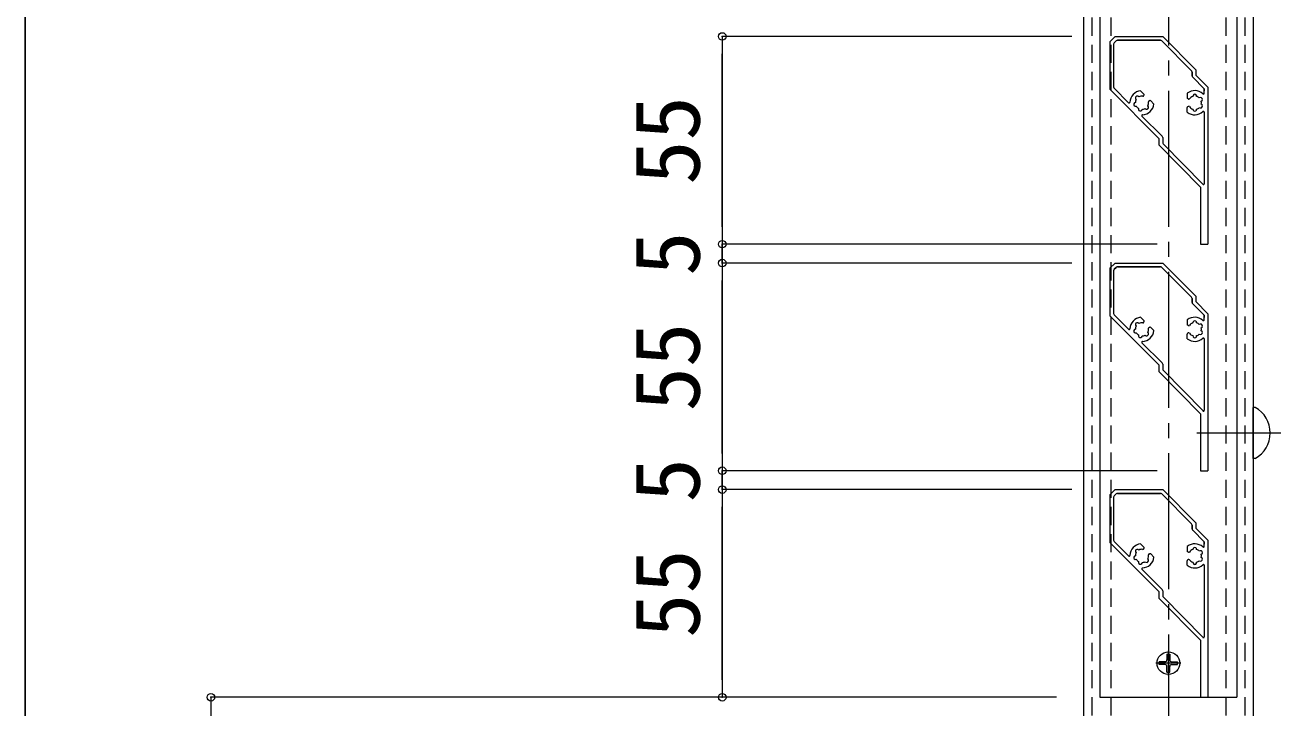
# Model space of a CAD drawing. Units: millimetres at full size. Extents: x -1603 to 1599, y -1129 to 1133.
# Drawn here: x -146.6 to 186.2, y -605.7 to -424.9 of the extents above; entities that cross this region are included whole.
import ezdxf
from ezdxf.enums import TextEntityAlignment as Align

# ---------------------------------------------------------------- set-up
doc = ezdxf.new("R2010")
doc.units = ezdxf.units.MM
doc.header["$LTSCALE"] = 4
doc.header["$PDMODE"] = 32
doc.header["$PDSIZE"] = 2
doc.linetypes.add('CHAIN2', pattern=[12, 9, -1, 1, -1])
doc.linetypes.add('DASHED1', pattern=[1.8, 1.2, -0.6])
for name, color, linetype, lineweight in [('0-0_0', 7, 'Continuous', 18), ('0-1_1手摺寸法', 3, 'Continuous', 18), ('0-4_2躯体線', 4, 'Continuous', 9), ('0-5_3中心線', 2, 'CHAIN2', 18), ('0-6_41ｱﾙﾐ', 6, 'Continuous', 18), ('0-7_42ｱﾙﾐ部品', 6, 'Continuous', 18), ('0-A_6ﾊｯﾁﾝｸﾞ', 4, 'Continuous', 9), ('1-2_アンカー', 4, 'Continuous', 9)]:
    doc.layers.add(name, color=color, linetype=linetype, lineweight=lineweight)
doc.styles.add('ＭＳ ゴシック', font='')
doc.styles.get('ＭＳ ゴシック').set_extended_font_data('MS Gothic')

msp = doc.modelspace()

# ---------------------------------------------------------------- linework, layer by layer
at = {"layer": '0-0_0'}
for p, q in [((133.875, 162.385), (133.875, -666.689)), ((178.875, 162.385), (178.875, -666.689))]:
    msp.add_line(p, q, dxfattribs=at)
at = {"layer": '0-1_1手摺寸法'}
for p, q in [((-146.559, -682.892), (-146.559, 417.108)), ((-146.559, 412.508), (-146.559, -678.292)), ((130.775, -427.892), (38.18, -427.892)), ((38.18, -427.892), (38.18, -482.892)), ((38.18, -478.292), (38.18, -432.492)), ((38.18, -478.292), (38.18, -473.692)), ((153.375, -482.892), (38.18, -482.892)), ((38.18, -487.892), (38.18, -482.892)), ((153.375, -482.892), (38.18, -482.892)), ((38.18, -482.892), (38.18, -487.892)), ((130.775, -487.892), (38.18, -487.892)), ((130.775, -487.892), (38.18, -487.892)), ((38.18, -487.892), (38.18, -542.892)), ((38.18, -538.292), (38.18, -492.492)), ((38.18, -492.492), (38.18, -497.092)), ((38.18, -538.292), (38.18, -533.692)), ((153.375, -542.892), (38.18, -542.892)), ((38.18, -547.892), (38.18, -542.892)), ((153.375, -542.892), (38.18, -542.892)), ((38.18, -542.892), (38.18, -547.892)), ((130.775, -547.892), (38.18, -547.892)), ((130.775, -547.892), (38.18, -547.892)), ((38.18, -547.892), (38.18, -602.892)), ((38.18, -598.292), (38.18, -552.492)), ((38.18, -552.492), (38.18, -557.092)), ((-97.336, -602.892), (-97.336, -682.892)), ((126.375, -602.892), (-97.336, -602.892)), ((126.722, -602.892), (38.18, -602.892))]:
    msp.add_line(p, q, dxfattribs=at)
for p in [(38.18, -427.892), (38.18, -482.892), (38.18, -487.892), (38.18, -542.892), (38.18, -547.892), (-97.336, -602.892), (38.18, -602.892)]:
    msp.add_point(p, dxfattribs=at)
at = {"layer": '0-4_2躯体線'}
for p, q in [((178.875, -539.642), (178.875, -526.142)), ((179.375, -526.142), (178.875, -526.142)), ((163.934, -532.892), (186.191, -532.892)), ((179.375, -539.642), (178.875, -539.642))]:
    msp.add_line(p, q, dxfattribs=at)
msp.add_arc((175.68, -532.892), 7.695, 298.699, 61.301, dxfattribs=at)
at = {"layer": '0-5_3中心線'}
msp.add_line((156.375, 469.737), (156.375, -842.622), dxfattribs=at)
at = {"layer": '0-6_41ｱﾙﾐ'}
msp.add_line((174.527, 162.385), (174.527, -602.892), dxfattribs=at)
msp.add_lwpolyline([(138.222, 162.385), (138.222, -602.892), (174.527, -602.892)], dxfattribs=at)
at = {"layer": '0-7_42ｱﾙﾐ部品'}
for p, q in [((140.875, -429.292), (142.275, -427.892)), ((142.021, -429.56), (142.542, -429.039)), ((142.542, -429.039), (142.021, -429.56)), ((142.275, -427.892), (154.875, -427.892)), ((142.896, -428.892), (154.254, -428.892)), ((154.254, -428.892), (142.896, -428.892)), ((154.607, -429.039), (162.528, -436.96)), ((162.528, -436.96), (154.607, -429.039)), ((154.875, -427.892), (163.675, -436.692)), ((140.875, -429.292), (140.875, -441.892)), ((141.875, -429.914), (141.875, -441.271)), ((141.875, -429.914), (141.875, -441.271)), ((162.675, -437.314), (162.675, -438.314)), ((162.675, -438.314), (162.675, -437.314)), ((162.821, -438.667), (165.875, -441.721)), ((165.875, -441.721), (162.821, -438.667)), ((163.675, -436.692), (163.675, -438.107)), ((163.675, -438.107), (166.875, -441.307)), ((153.875, -454.892), (140.875, -441.892)), ((142.021, -441.625), (145.836, -445.44)), ((145.836, -445.44), (142.021, -441.625)), ((149.023, -442.262), (149.891, -443.13)), ((165.875, -441.721), (165.875, -442.299)), ((165.875, -442.938), (165.875, -441.721)), ((166.875, -441.307), (166.875, -482.892)), ((149.877, -443.569), (149.942, -443.323)), ((151.248, -444.94), (151.494, -444.875)), ((152.555, -445.795), (151.687, -444.926)), ((151.77, -445.018), (151.774, -445.014)), ((161.375, -442.944), (161.375, -444.172)), ((161.695, -444.473), (161.475, -444.346)), ((149.377, -448.981), (154.728, -454.332)), ((161.375, -447.94), (161.375, -446.713)), ((161.695, -446.412), (161.475, -446.54)), ((165.875, -447.946), (165.875, -466.898)), ((154.875, -454.686), (154.875, -456.008)), ((154.875, -454.686), (154.875, -456.008)), ((154.968, -456.298), (165.556, -467.058)), ((164.875, -482.892), (166.875, -482.892)), ((140.875, -489.292), (142.275, -487.892)), ((142.021, -489.56), (142.542, -489.039)), ((142.542, -489.039), (142.021, -489.56)), ((142.275, -487.892), (154.875, -487.892)), ((142.896, -488.892), (154.254, -488.892)), ((154.254, -488.892), (142.896, -488.892)), ((154.607, -489.039), (162.528, -496.96)), ((162.528, -496.96), (154.607, -489.039)), ((154.875, -487.892), (163.675, -496.692)), ((140.875, -489.292), (140.875, -501.892)), ((141.875, -489.914), (141.875, -501.271)), ((141.875, -489.914), (141.875, -501.271)), ((162.675, -497.314), (162.675, -498.314)), ((162.675, -498.314), (162.675, -497.314)), ((162.821, -498.667), (165.875, -501.721)), ((165.875, -501.721), (162.821, -498.667)), ((163.675, -496.692), (163.675, -498.107)), ((163.675, -498.107), (166.875, -501.307)), ((153.875, -514.892), (140.875, -501.892)), ((142.021, -501.625), (145.836, -505.44)), ((145.836, -505.44), (142.021, -501.625)), ((149.023, -502.262), (149.891, -503.13)), ((165.875, -501.721), (165.875, -502.299)), ((165.875, -502.938), (165.875, -501.721)), ((166.875, -501.307), (166.875, -542.892)), ((149.877, -503.569), (149.942, -503.323)), ((151.248, -504.94), (151.494, -504.875)), ((152.555, -505.795), (151.687, -504.926)), ((151.77, -505.018), (151.774, -505.014)), ((161.375, -502.944), (161.375, -504.172)), ((161.695, -504.473), (161.475, -504.346)), ((149.377, -508.981), (154.728, -514.332)), ((161.375, -507.94), (161.375, -506.713)), ((161.695, -506.412), (161.475, -506.54)), ((165.875, -507.946), (165.875, -526.898)), ((154.875, -514.686), (154.875, -516.008)), ((154.875, -514.686), (154.875, -516.008)), ((154.968, -516.298), (165.556, -527.058)), ((164.875, -542.892), (166.875, -542.892)), ((140.875, -549.292), (142.275, -547.892)), ((142.275, -547.892), (154.875, -547.892)), ((142.896, -548.892), (154.254, -548.892)), ((154.254, -548.892), (142.896, -548.892)), ((154.875, -547.892), (163.675, -556.692)), ((140.875, -549.292), (140.875, -561.892)), ((141.875, -549.914), (141.875, -561.271)), ((141.875, -549.914), (141.875, -561.271)), ((142.021, -549.56), (142.542, -549.039)), ((142.542, -549.039), (142.021, -549.56)), ((154.607, -549.039), (162.528, -556.96)), ((162.528, -556.96), (154.607, -549.039)), ((162.675, -557.314), (162.675, -558.314)), ((162.675, -558.314), (162.675, -557.314)), ((162.821, -558.667), (165.875, -561.721)), ((165.875, -561.721), (162.821, -558.667)), ((163.675, -556.692), (163.675, -558.107)), ((163.675, -558.107), (166.875, -561.307)), ((153.875, -574.892), (140.875, -561.892)), ((142.021, -561.625), (145.836, -565.44)), ((145.836, -565.44), (142.021, -561.625)), ((149.023, -562.262), (149.891, -563.13)), ((165.875, -561.721), (165.875, -562.299)), ((165.875, -562.938), (165.875, -561.721)), ((166.875, -561.307), (166.875, -602.892)), ((149.877, -563.569), (149.942, -563.323)), ((151.248, -564.94), (151.494, -564.875)), ((152.555, -565.795), (151.687, -564.926)), ((151.77, -565.018), (151.774, -565.014)), ((161.375, -562.944), (161.375, -564.172)), ((161.695, -564.473), (161.475, -564.346)), ((149.377, -568.981), (154.728, -574.332)), ((161.375, -567.94), (161.375, -566.713)), ((161.695, -566.412), (161.475, -566.54)), ((165.875, -567.946), (165.875, -586.898)), ((154.875, -574.686), (154.875, -576.008)), ((154.875, -574.686), (154.875, -576.008)), ((154.968, -576.298), (165.556, -587.058)), ((164.875, -602.892), (166.875, -602.892))]:
    msp.add_line(p, q, dxfattribs=at)
for points in [[(153.875, -454.892), (153.875, -456.613), (164.875, -467.792), (164.875, -482.892)], [(153.875, -514.892), (153.875, -516.613), (164.875, -527.792), (164.875, -542.892)], [(153.875, -574.892), (153.875, -576.613), (164.875, -587.792), (164.875, -602.892)]]:
    msp.add_lwpolyline(points, dxfattribs=at)
for centre, radius, start, end in [((142.896, -429.392), 0.5, 90, 135), ((142.896, -429.392), 0.5, 90, 135), ((154.254, -429.392), 0.5, 45, 90), ((154.254, -429.392), 0.5, 45, 90), ((142.375, -429.914), 0.5, 135, 180), ((142.375, -429.914), 0.5, 135, 180), ((162.175, -437.314), 0.5, 0, 45), ((162.175, -437.314), 0.5, 0, 45), ((163.175, -438.314), 0.5, 180, 225), ((163.175, -438.314), 0.5, 180, 225), ((142.375, -441.271), 0.5, 180, 225), ((142.375, -441.271), 0.5, 180, 225), ((149.375, -445.442), 3.2, 96.318, 177.568), ((163.375, -445.442), 3.2, 47.432, 128.682), ((145.978, -445.298), 0.2, 225, 357.573), ((147.684, -445.896), 0.5, 96.787, 293.213), ((149.375, -445.442), 1.75, 151.426, 178.574), ((148.137, -444.205), 0.5, 36.787, 233.213), ((149.375, -445.442), 1.75, 80.887, 118.574), ((149.375, -445.442), 3.2, 272.432, 353.682), ((149.684, -443.517), 0.2, 260.887, 345), ((149.749, -443.272), 0.2, 345, 45), ((149.375, -445.442), 1.75, 331.426, 9.113), ((151.3, -445.134), 0.2, 105, 189.113), ((151.546, -445.068), 0.2, 45, 105), ((161.575, -444.172), 0.2, 180, 240), ((161.795, -444.3), 0.2, 240, 324.113), ((163.375, -445.442), 1.75, 106.426, 144.113), ((163.375, -443.692), 0.5, 351.787, 188.213), ((163.375, -445.442), 1.75, 46.426, 73.574), ((164.89, -444.568), 0.5, 291.787, 128.213), ((164.89, -446.318), 0.5, 231.787, 68.213), ((163.375, -445.442), 1.75, 346.426, 13.574), ((165.675, -442.938), 0.2, 227.432, 0), ((149.375, -445.442), 1.75, 211.426, 238.574), ((148.922, -447.133), 0.5, 156.787, 353.213), ((149.519, -448.84), 0.2, 92.432, 225), ((149.519, -448.84), 0.2, 92.427, 225), ((149.375, -445.442), 1.75, 271.426, 298.574), ((150.612, -446.68), 0.5, 216.787, 53.213), ((161.575, -446.713), 0.2, 120, 180), ((163.375, -445.442), 3.2, 231.318, 312.568), ((161.795, -446.586), 0.2, 35.887, 120), ((163.375, -445.442), 1.75, 215.887, 253.574), ((163.375, -447.192), 0.5, 171.787, 8.213), ((163.375, -445.442), 1.75, 286.426, 313.574), ((165.675, -447.946), 0.2, 0, 132.568), ((154.375, -454.686), 0.5, 0, 45), ((154.375, -454.686), 0.5, 0, 45), ((155.375, -456.008), 0.5, 180, 215.538), ((165.675, -466.898), 0.2, 215.538, 0), ((142.896, -489.392), 0.5, 90, 135), ((142.896, -489.392), 0.5, 90, 135), ((154.254, -489.392), 0.5, 45, 90), ((154.254, -489.392), 0.5, 45, 90), ((142.375, -489.914), 0.5, 135, 180), ((142.375, -489.914), 0.5, 135, 180), ((162.175, -497.314), 0.5, 0, 45), ((162.175, -497.314), 0.5, 0, 45), ((163.175, -498.314), 0.5, 180, 225), ((163.175, -498.314), 0.5, 180, 225), ((142.375, -501.271), 0.5, 180, 225), ((142.375, -501.271), 0.5, 180, 225), ((149.375, -505.442), 3.2, 96.318, 177.568), ((163.375, -505.442), 3.2, 47.432, 128.682), ((145.978, -505.298), 0.2, 225, 357.573), ((147.684, -505.896), 0.5, 96.787, 293.213), ((149.375, -505.442), 1.75, 151.426, 178.574), ((148.137, -504.205), 0.5, 36.787, 233.213), ((149.375, -505.442), 1.75, 80.887, 118.574), ((149.684, -503.517), 0.2, 260.887, 345), ((149.749, -503.272), 0.2, 345, 45), ((149.375, -505.442), 1.75, 331.426, 9.113), ((151.3, -505.134), 0.2, 105, 189.113), ((151.546, -505.068), 0.2, 45, 105), ((161.575, -504.172), 0.2, 180, 240), ((161.795, -504.3), 0.2, 240, 324.113), ((163.375, -505.442), 1.75, 106.426, 144.113), ((163.375, -503.692), 0.5, 351.787, 188.213), ((163.375, -505.442), 1.75, 46.426, 73.574), ((164.89, -504.568), 0.5, 291.787, 128.213), ((163.375, -505.442), 1.75, 346.426, 13.574), ((165.675, -502.938), 0.2, 227.432, 0), ((149.375, -505.442), 1.75, 211.426, 238.574), ((148.922, -507.133), 0.5, 156.787, 353.213), ((149.519, -508.84), 0.2, 92.432, 225), ((149.519, -508.84), 0.2, 92.427, 225), ((149.375, -505.442), 1.75, 271.426, 298.574), ((149.375, -505.442), 3.2, 272.432, 353.682), ((150.612, -506.68), 0.5, 216.787, 53.213), ((161.575, -506.713), 0.2, 120, 180), ((163.375, -505.442), 3.2, 231.318, 312.568), ((161.795, -506.586), 0.2, 35.887, 120), ((163.375, -505.442), 1.75, 215.887, 253.574), ((163.375, -507.192), 0.5, 171.787, 8.213), ((163.375, -505.442), 1.75, 286.426, 313.574), ((164.89, -506.318), 0.5, 231.787, 68.213), ((165.675, -507.946), 0.2, 0, 132.568), ((154.375, -514.686), 0.5, 0, 45), ((154.375, -514.686), 0.5, 0, 45), ((155.375, -516.008), 0.5, 180, 215.538), ((165.675, -526.898), 0.2, 215.538, 0), ((142.896, -549.392), 0.5, 90, 135), ((142.896, -549.392), 0.5, 90, 135), ((154.254, -549.392), 0.5, 45, 90), ((154.254, -549.392), 0.5, 45, 90), ((142.375, -549.914), 0.5, 135, 180), ((142.375, -549.914), 0.5, 135, 180), ((162.175, -557.314), 0.5, 0, 45), ((162.175, -557.314), 0.5, 0, 45), ((163.175, -558.314), 0.5, 180, 225), ((163.175, -558.314), 0.5, 180, 225), ((142.375, -561.271), 0.5, 180, 225), ((142.375, -561.271), 0.5, 180, 225), ((149.375, -565.442), 3.2, 96.318, 177.568), ((163.375, -565.442), 3.2, 47.432, 128.682), ((145.978, -565.298), 0.2, 225, 357.573), ((147.684, -565.896), 0.5, 96.787, 293.213), ((149.375, -565.442), 1.75, 151.426, 178.574), ((148.137, -564.205), 0.5, 36.787, 233.213), ((149.375, -565.442), 1.75, 80.887, 118.574), ((149.684, -563.517), 0.2, 260.887, 345), ((149.749, -563.272), 0.2, 345, 45), ((149.375, -565.442), 1.75, 331.426, 9.113), ((151.3, -565.134), 0.2, 105, 189.113), ((151.546, -565.068), 0.2, 45, 105), ((161.575, -564.172), 0.2, 180, 240), ((161.795, -564.3), 0.2, 240, 324.113), ((163.375, -565.442), 1.75, 106.426, 144.113), ((163.375, -563.692), 0.5, 351.787, 188.213), ((163.375, -565.442), 1.75, 46.426, 73.574), ((164.89, -564.568), 0.5, 291.787, 128.213), ((163.375, -565.442), 1.75, 346.426, 13.574), ((165.675, -562.938), 0.2, 227.432, 0), ((149.375, -565.442), 1.75, 211.426, 238.574), ((148.922, -567.133), 0.5, 156.787, 353.213), ((149.519, -568.84), 0.2, 92.432, 225), ((149.519, -568.84), 0.2, 92.427, 225), ((149.375, -565.442), 1.75, 271.426, 298.574), ((149.375, -565.442), 3.2, 272.432, 353.682), ((150.612, -566.68), 0.5, 216.787, 53.213), ((161.575, -566.713), 0.2, 120, 180), ((163.375, -565.442), 3.2, 231.318, 312.568), ((161.795, -566.586), 0.2, 35.887, 120), ((163.375, -565.442), 1.75, 215.887, 253.574), ((163.375, -567.192), 0.5, 171.787, 8.213), ((163.375, -565.442), 1.75, 286.426, 313.574), ((164.89, -566.318), 0.5, 231.787, 68.213), ((165.675, -567.946), 0.2, 0, 132.568), ((154.375, -574.686), 0.5, 0, 45), ((154.375, -574.686), 0.5, 0, 45), ((155.375, -576.008), 0.5, 180, 215.538), ((165.675, -586.898), 0.2, 215.538, 0)]:
    msp.add_arc(centre, radius, start, end, dxfattribs=at)
at = {"layer": '0-A_6ﾊｯﾁﾝｸﾞ'}
for p, q in [((156, -591.45), (156, -592.979)), ((156, -591.45), (156.75, -591.45)), ((156.375, -597.154), (156.375, -590.554)), ((156.75, -591.45), (156.75, -592.979)), ((159.675, -593.854), (153.075, -593.854)), ((155.5, -593.479), (153.971, -593.479)), ((153.971, -594.229), (153.971, -593.479)), ((155.5, -594.229), (153.971, -594.229)), ((156, -596.258), (156, -594.729)), ((156.75, -596.258), (156.75, -594.729)), ((157.25, -593.479), (158.779, -593.479)), ((157.25, -594.229), (158.779, -594.229)), ((158.779, -594.229), (158.779, -593.479)), ((156, -596.258), (156.75, -596.258))]:
    msp.add_line(p, q, dxfattribs=at)
msp.add_circle((156.375, -593.854), 3, dxfattribs=at)
for centre, start, end in [((155.5, -592.979), 270, 0), ((155.5, -594.729), 0, 90), ((157.25, -592.979), 180, 270), ((157.25, -594.729), 90, 180)]:
    msp.add_arc(centre, 0.5, start, end, dxfattribs=at)
at = {"layer": '1-2_アンカー', "linetype": 'DASHED1'}
for p, q in [((136.125, 117.108), (136.125, -682.892)), ((141.125, 117.108), (141.125, -682.892)), ((171.625, 117.108), (171.625, -682.892)), ((176.625, 117.108), (176.625, -682.892))]:
    msp.add_line(p, q, dxfattribs=at)

# ---------------------------------------------------------------- texts
at = {"layer": '0-1_1手摺寸法', "style": 'ＭＳ ゴシック'}
for s, p in [('55', (37.361, -467.169)), ('5', (37.361, -491.281)), ('55', (37.361, -527.169)), ('5', (37.361, -551.281)), ('55', (37.361, -587.169))]:
    msp.add_text(s, height=17.27, rotation=90, dxfattribs=at).set_placement(p, align=Align.BOTTOM_LEFT)

doc.saveas('drawing.dxf')
